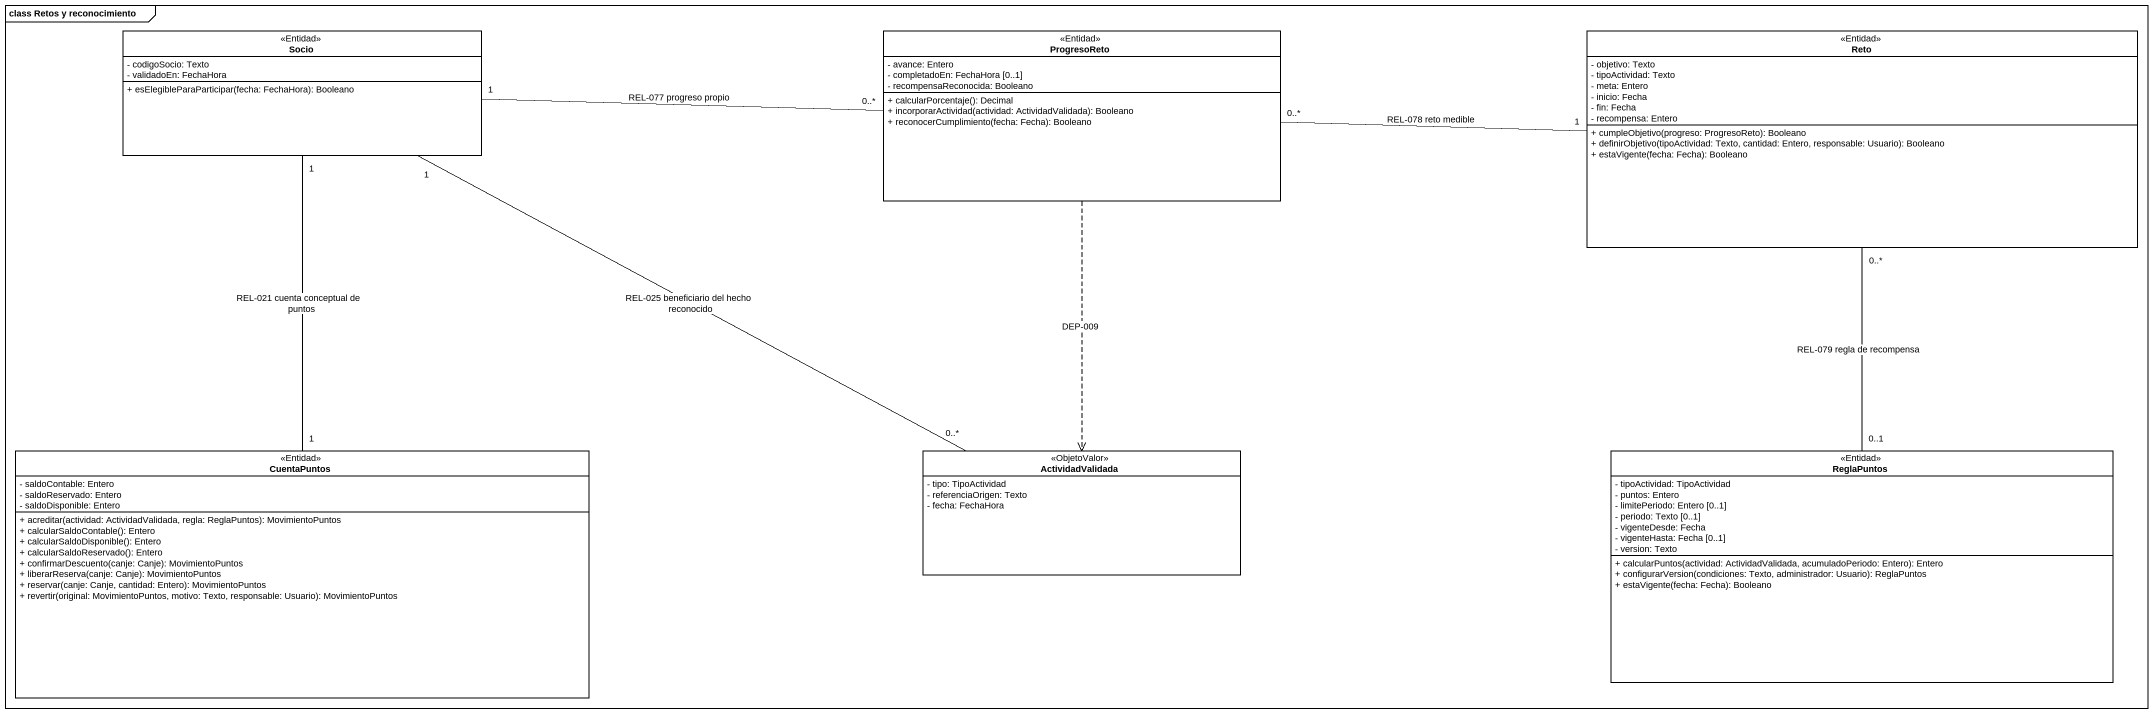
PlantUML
@startuml
mainframe class Retos y reconocimiento
hide circle
hide empty members
skinparam classAttributeIconSize 0
class Socio <<Entidad>> #FFFFFF {
  - codigoSocio: Texto
  - validadoEn: FechaHora
  + esElegibleParaParticipar(fecha: FechaHora): Booleano
}
class ProgresoReto <<Entidad>> #FFFFFF {
  - avance: Entero
  - completadoEn: FechaHora [0..1]
  - recompensaReconocida: Booleano
  + calcularPorcentaje(): Decimal
  + incorporarActividad(actividad: ActividadValidada): Booleano
  + reconocerCumplimiento(fecha: Fecha): Booleano
}
class Reto <<Entidad>> #FFFFFF {
  - objetivo: Texto
  - tipoActividad: Texto
  - meta: Entero
  - inicio: Fecha
  - fin: Fecha
  - recompensa: Entero
  + cumpleObjetivo(progreso: ProgresoReto): Booleano
  + definirObjetivo(tipoActividad: Texto, cantidad: Entero, responsable: Usuario): Booleano
  + estaVigente(fecha: Fecha): Booleano
}
class CuentaPuntos <<Entidad>> #FFFFFF {
  - saldoContable: Entero
  - saldoReservado: Entero
  - saldoDisponible: Entero
  + acreditar(actividad: ActividadValidada, regla: ReglaPuntos): MovimientoPuntos
  + calcularSaldoContable(): Entero
  + calcularSaldoDisponible(): Entero
  + calcularSaldoReservado(): Entero
  + confirmarDescuento(canje: Canje): MovimientoPuntos
  + liberarReserva(canje: Canje): MovimientoPuntos
  + reservar(canje: Canje, cantidad: Entero): MovimientoPuntos
  + revertir(original: MovimientoPuntos, motivo: Texto, responsable: Usuario): MovimientoPuntos
}
class ActividadValidada <<ObjetoValor>> #FFFFFF {
  - tipo: TipoActividad
  - referenciaOrigen: Texto
  - fecha: FechaHora
}
class ReglaPuntos <<Entidad>> #FFFFFF {
  - tipoActividad: TipoActividad
  - puntos: Entero
  - limitePeriodo: Entero [0..1]
  - periodo: Texto [0..1]
  - vigenteDesde: Fecha
  - vigenteHasta: Fecha [0..1]
  - version: Texto
  + calcularPuntos(actividad: ActividadValidada, acumuladoPeriodo: Entero): Entero
  + configurarVersion(condiciones: Texto, administrador: Usuario): ReglaPuntos
  + estaVigente(fecha: Fecha): Booleano
}
Socio "1" -right- "0..*" ProgresoReto : REL-077 progreso propio
Socio "1" -- "1" CuentaPuntos : REL-021 cuenta conceptual de puntos
Socio "1" -right- "0..*" ActividadValidada : REL-025 beneficiario del hecho reconocido
ProgresoReto ..> ActividadValidada : DEP-009
Reto "1" -left- "0..*" ProgresoReto : REL-078 reto medible
ReglaPuntos "0..1" -up- "0..*" Reto : REL-079 regla de recompensa
@enduml
